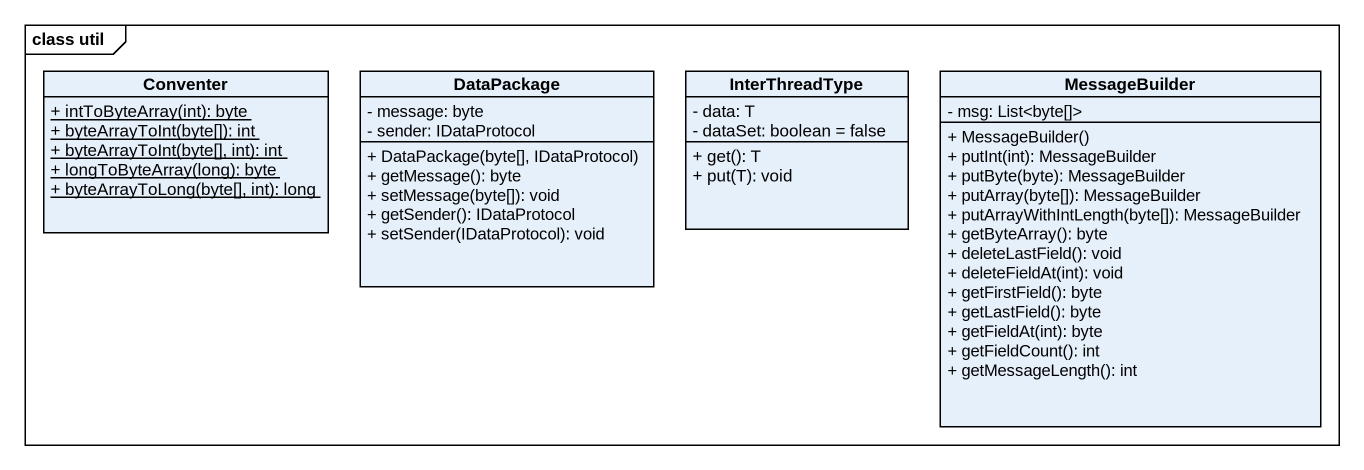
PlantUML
@startuml
mainframe class util
hide circle
hide empty members
skinparam classAttributeIconSize 0
class Conventer {
  {static} + intToByteArray(int): byte
  {static} + byteArrayToInt(byte[]): int
  {static} + byteArrayToInt(byte[], int): int
  {static} + longToByteArray(long): byte
  {static} + byteArrayToLong(byte[], int): long
}
class DataPackage {
  - message: byte
  - sender: IDataProtocol
  + DataPackage(byte[], IDataProtocol)
  + getMessage(): byte
  + setMessage(byte[]): void
  + getSender(): IDataProtocol
  + setSender(IDataProtocol): void
}
class InterThreadType {
  - data: T
  - dataSet: boolean = false
  + get(): T
  + put(T): void
}
class MessageBuilder {
  - msg: List<byte[]>
  + MessageBuilder()
  + putInt(int): MessageBuilder
  + putByte(byte): MessageBuilder
  + putArray(byte[]): MessageBuilder
  + putArrayWithIntLength(byte[]): MessageBuilder
  + getByteArray(): byte
  + deleteLastField(): void
  + deleteFieldAt(int): void
  + getFirstField(): byte
  + getLastField(): byte
  + getFieldAt(int): byte
  + getFieldCount(): int
  + getMessageLength(): int
}
@enduml
